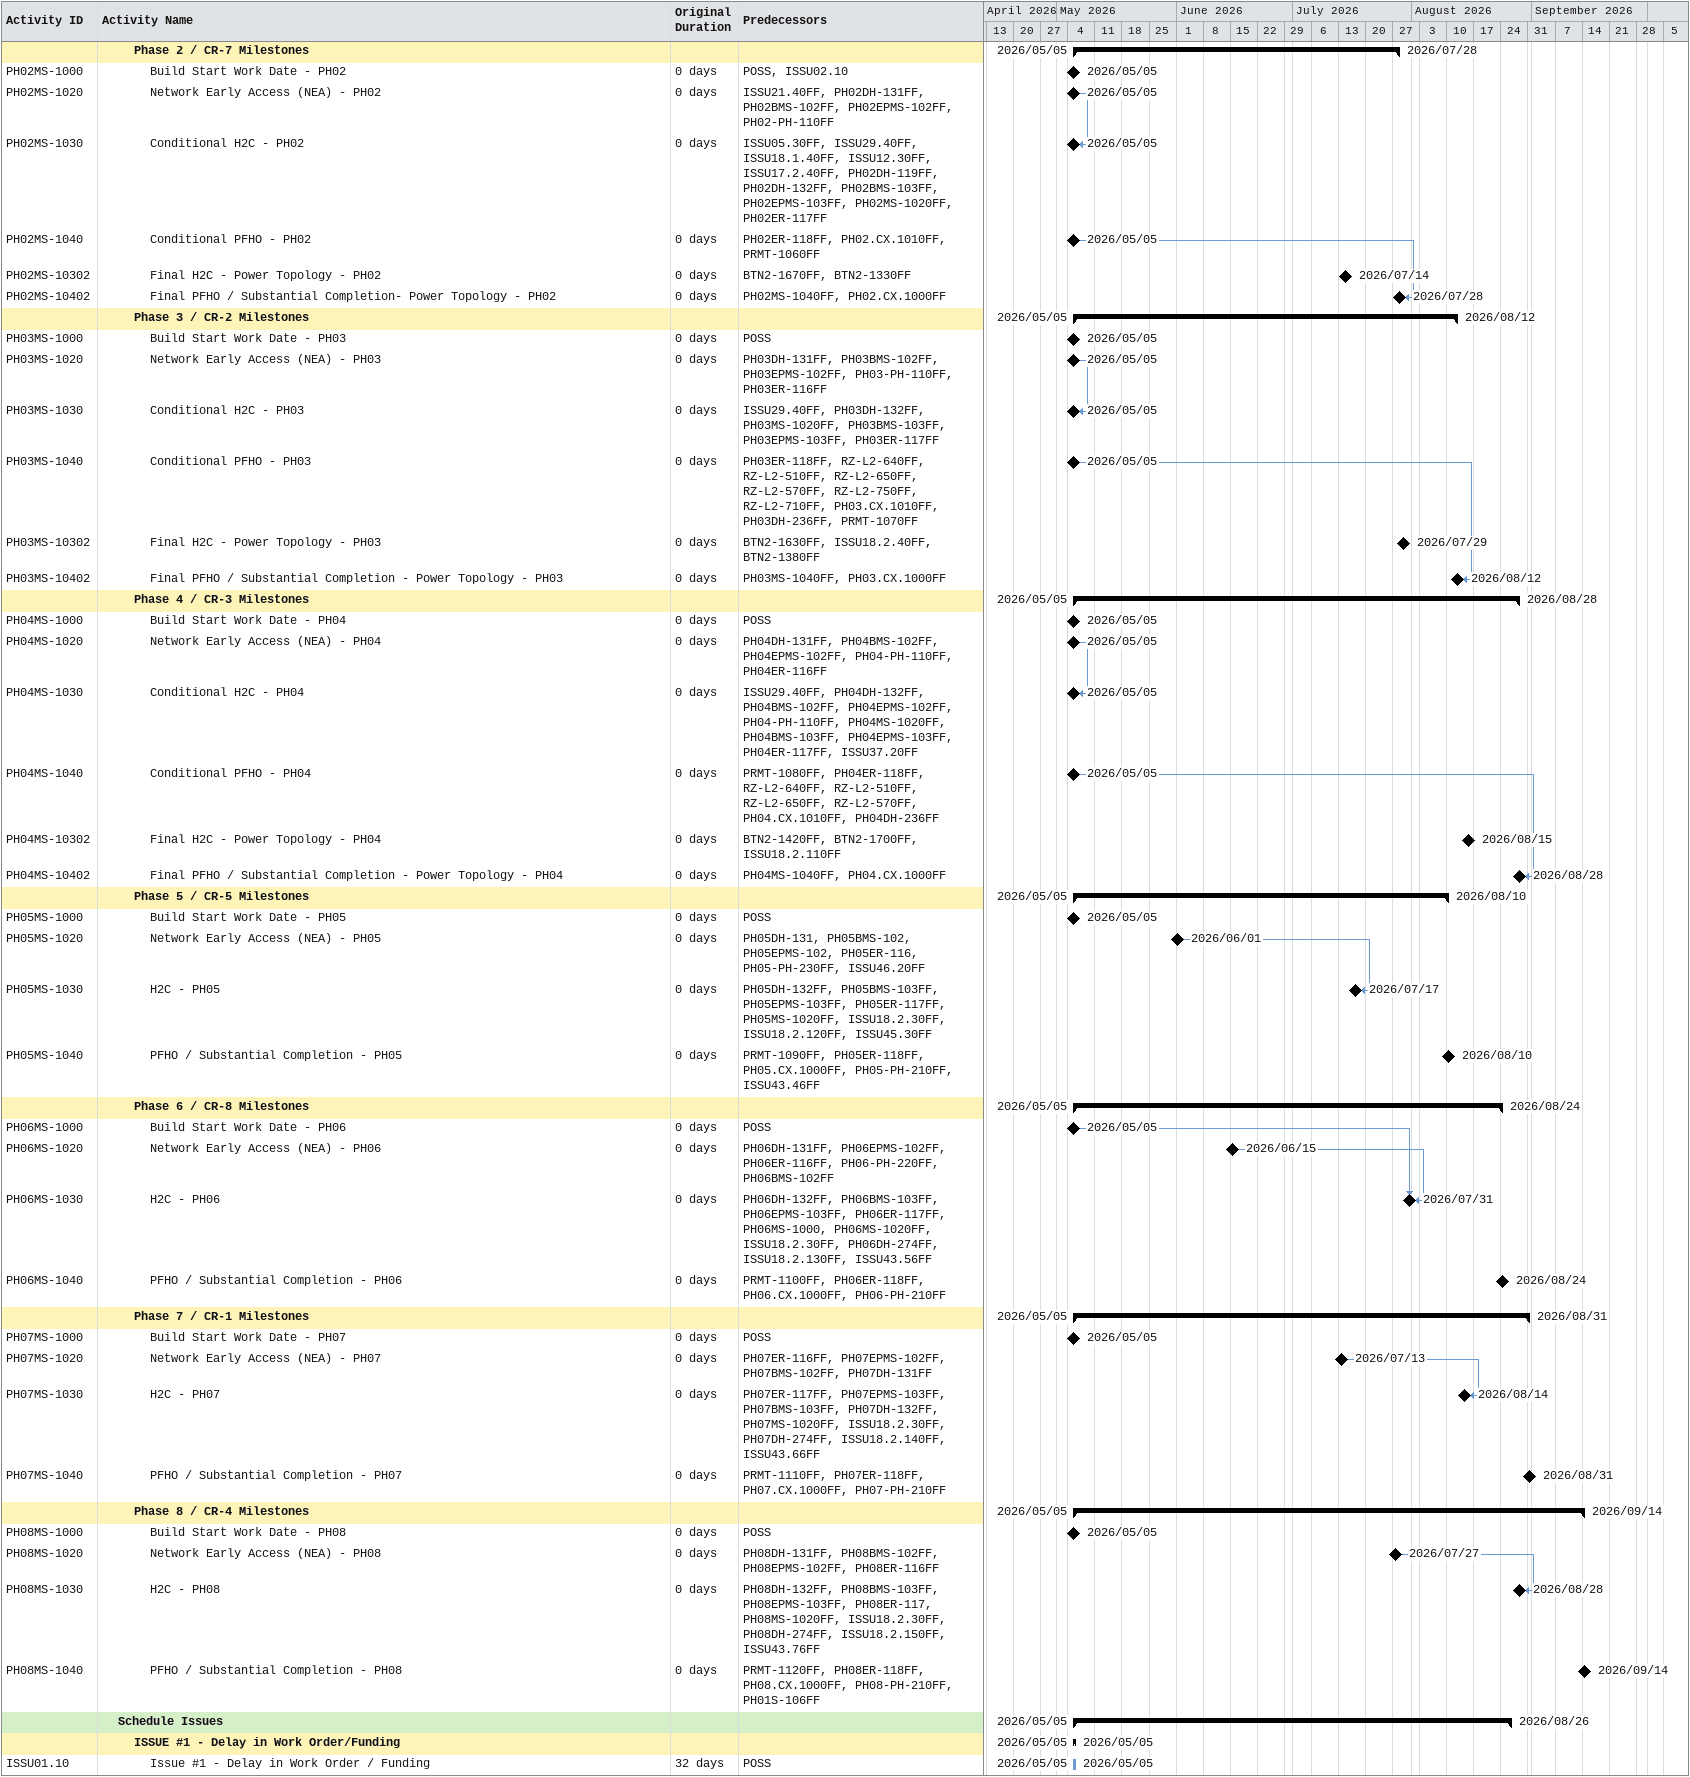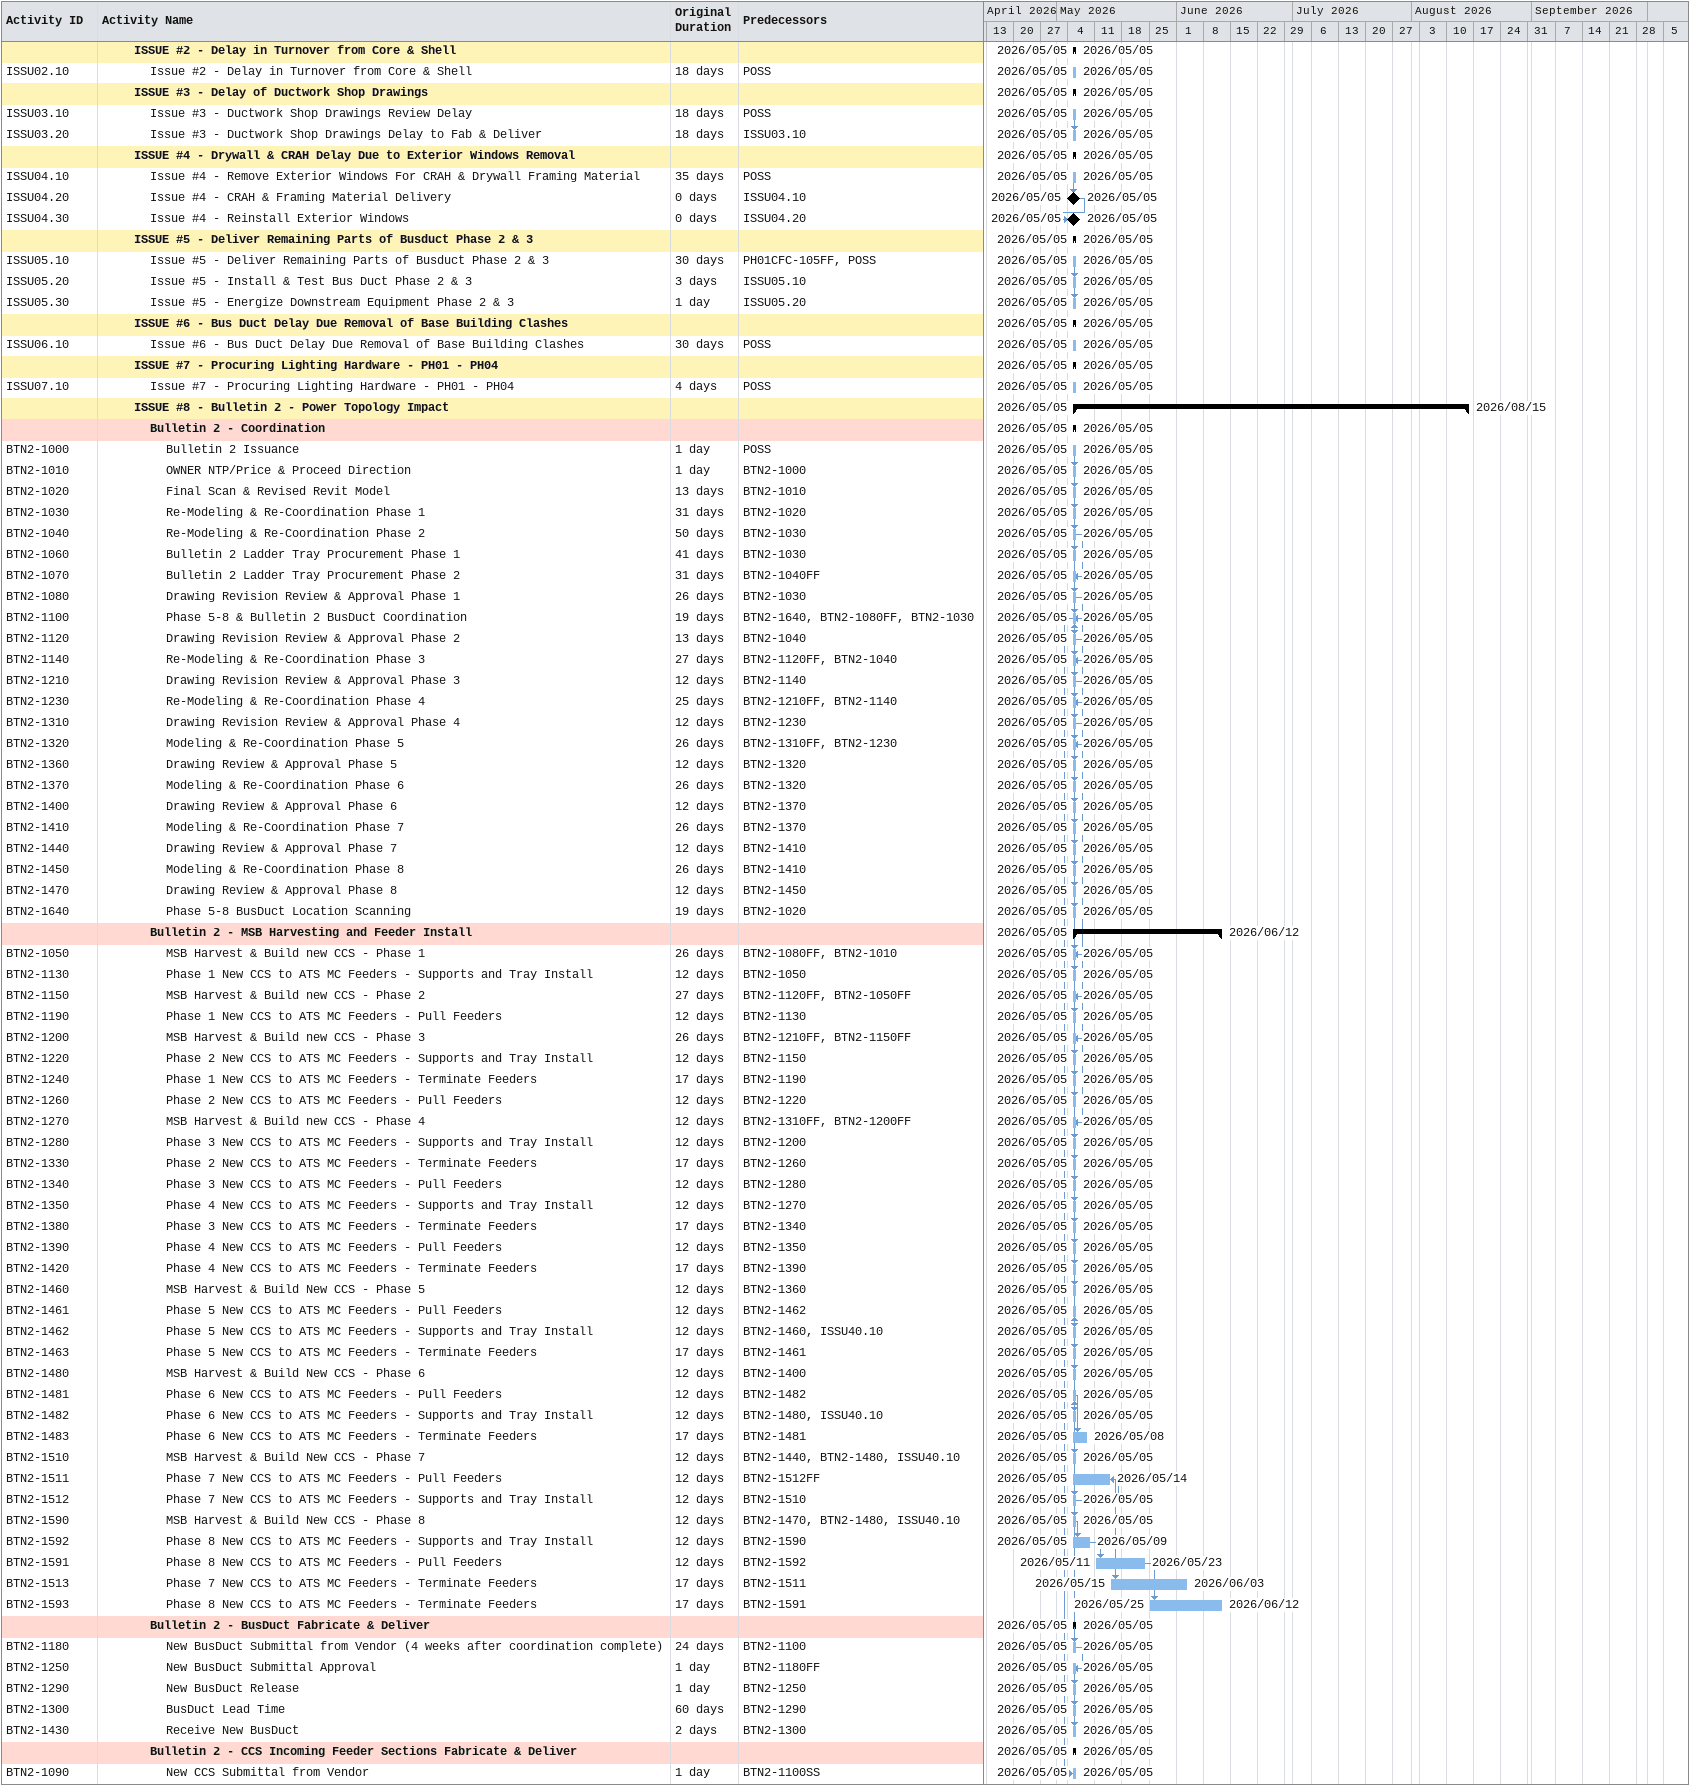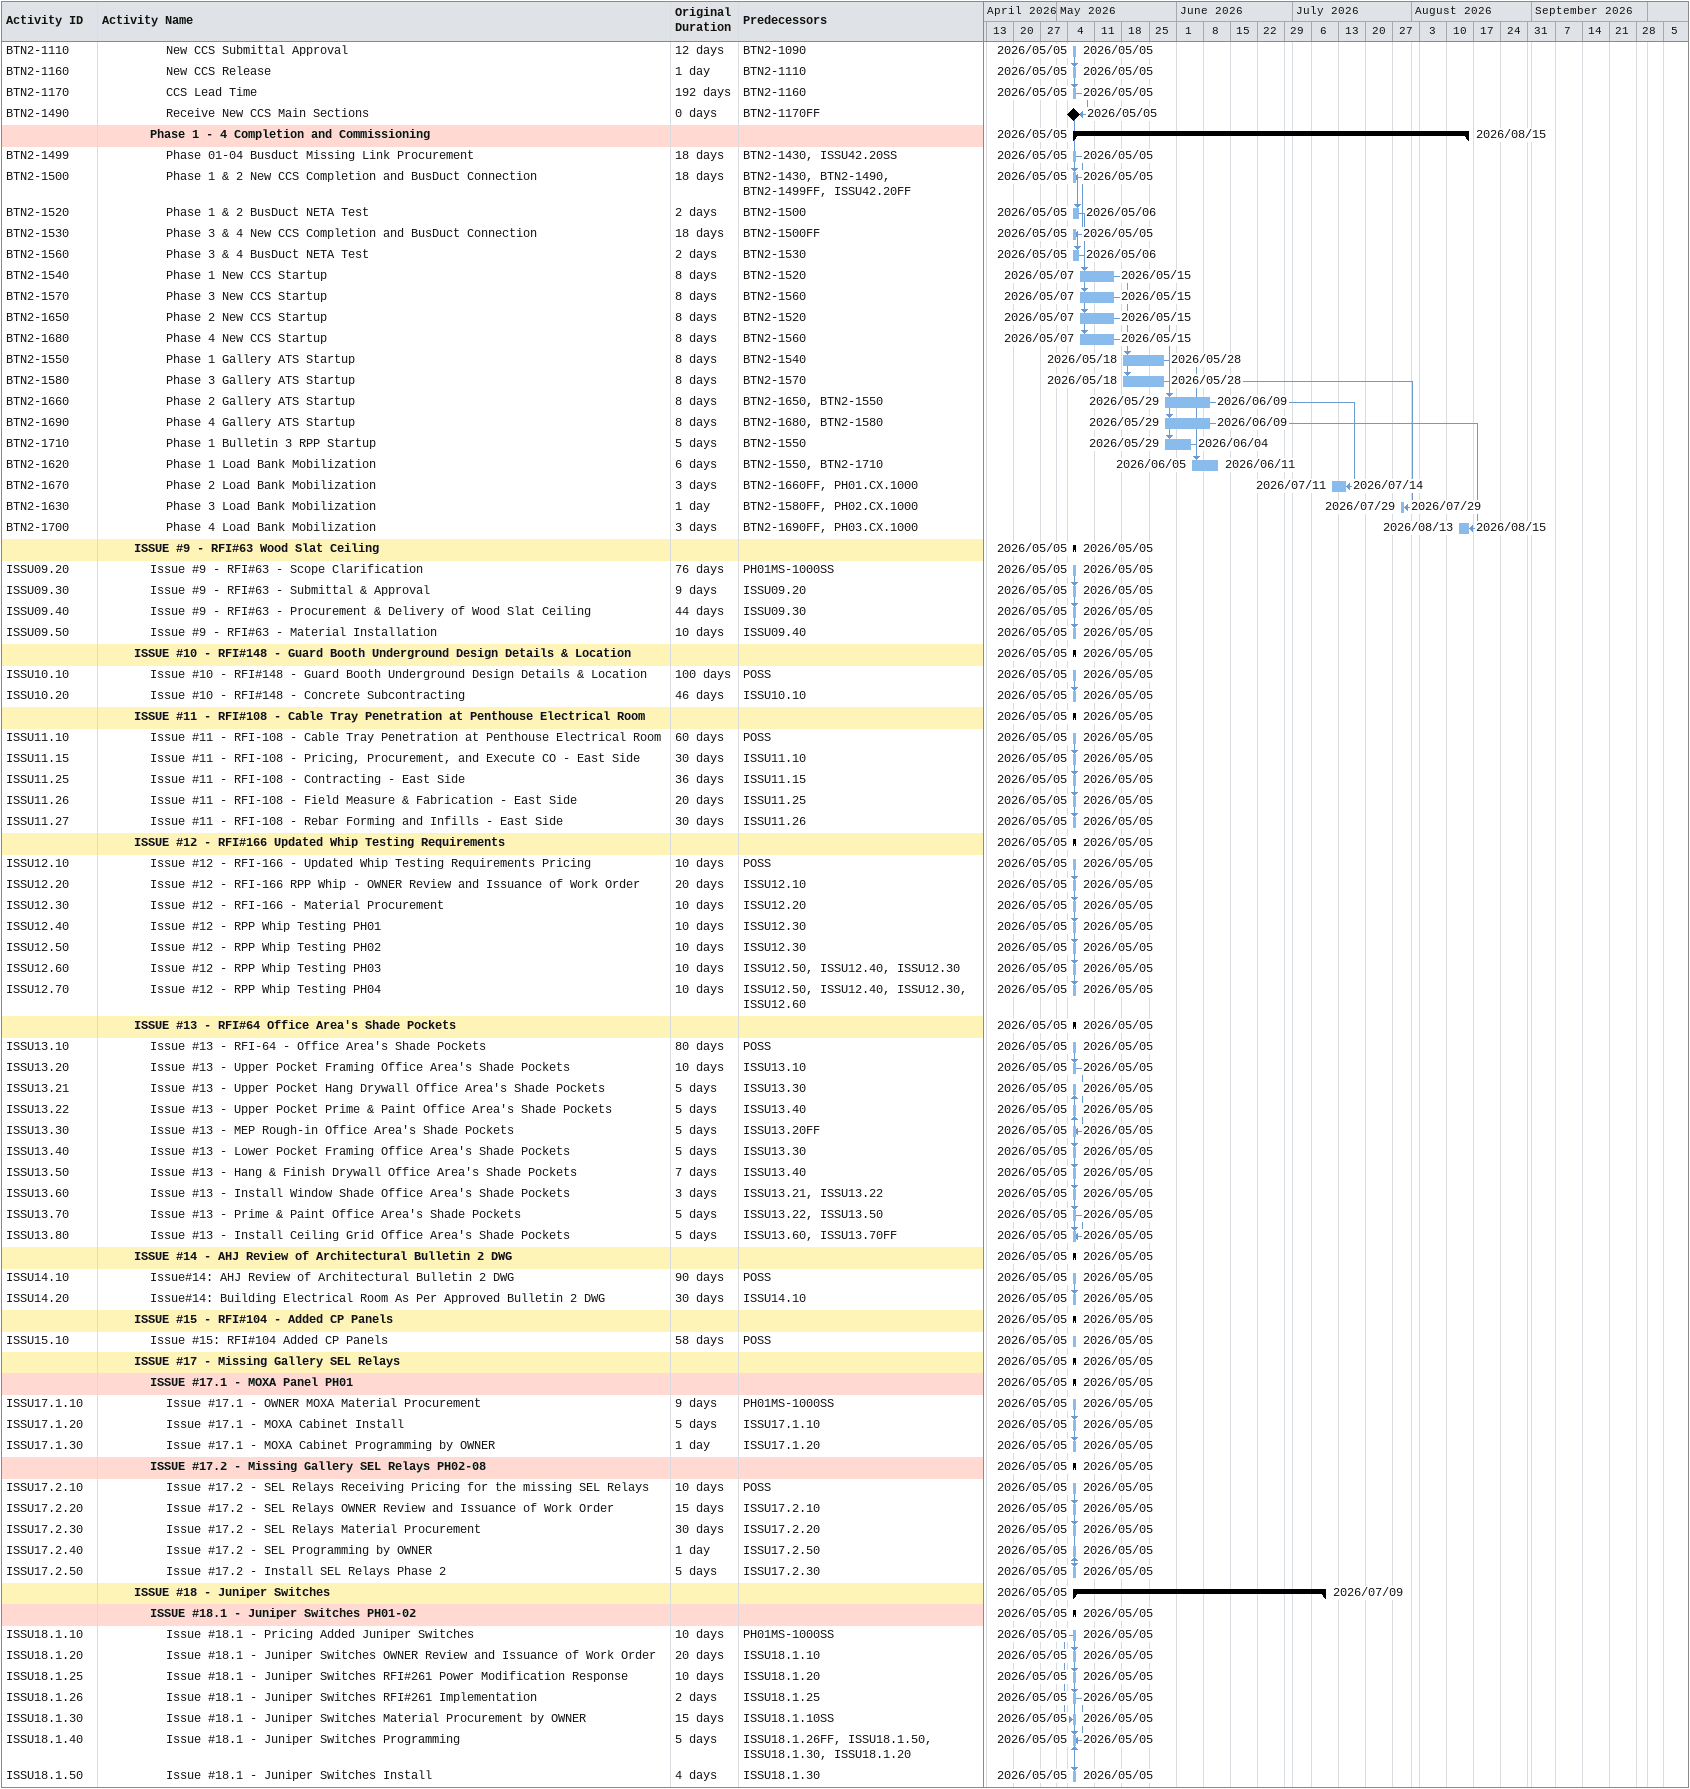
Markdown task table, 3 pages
| ID | Level | Task | Original duration | Start | Finish | Predecessors |
|---|---|---|---|---|---|---|
|  | 3 | **Phase 2 / CR-7 Milestones** |  | 2026-05-05 | 2026-07-28 |  |
| PH02MS-1000 | 4 | Build Start Work Date - PH02 | 0d | 2026-05-05 | 2026-05-05 | POSS, ISSU02.10 |
| PH02MS-1020 | 4 | Network Early Access (NEA) - PH02 | 0d | 2026-05-05 | 2026-05-05 | ISSU21.40FF, PH02DH-131FF, PH02BMS-102FF, PH02EPMS-102FF, PH02-PH-110FF |
| PH02MS-1030 | 4 | Conditional H2C - PH02 | 0d | 2026-05-05 | 2026-05-05 | ISSU05.30FF, ISSU29.40FF, ISSU18.1.40FF, ISSU12.30FF, ISSU17.2.40FF, PH02DH-119FF, PH02DH-132FF, PH02BMS-103FF, PH02EPMS-103FF, PH02MS-1020FF, PH02ER-117FF |
| PH02MS-1040 | 4 | Conditional PFHO - PH02 | 0d | 2026-05-05 | 2026-05-05 | PH02ER-118FF, PH02.CX.1010FF, PRMT-1060FF |
| PH02MS-10302 | 4 | Final H2C - Power Topology - PH02 | 0d | 2026-07-14 | 2026-07-14 | BTN2-1670FF, BTN2-1330FF |
| PH02MS-10402 | 4 | Final PFHO / Substantial Completion- Power Topology - PH02 | 0d | 2026-07-28 | 2026-07-28 | PH02MS-1040FF, PH02.CX.1000FF |
|  | 3 | **Phase 3 / CR-2 Milestones** |  | 2026-05-05 | 2026-08-12 |  |
| PH03MS-1000 | 4 | Build Start Work Date - PH03 | 0d | 2026-05-05 | 2026-05-05 | POSS |
| PH03MS-1020 | 4 | Network Early Access (NEA) - PH03 | 0d | 2026-05-05 | 2026-05-05 | PH03DH-131FF, PH03BMS-102FF, PH03EPMS-102FF, PH03-PH-110FF, PH03ER-116FF |
| PH03MS-1030 | 4 | Conditional H2C - PH03 | 0d | 2026-05-05 | 2026-05-05 | ISSU29.40FF, PH03DH-132FF, PH03MS-1020FF, PH03BMS-103FF, PH03EPMS-103FF, PH03ER-117FF |
| PH03MS-1040 | 4 | Conditional PFHO - PH03 | 0d | 2026-05-05 | 2026-05-05 | PH03ER-118FF, RZ-L2-640FF, RZ-L2-510FF, RZ-L2-650FF, RZ-L2-570FF, RZ-L2-750FF, RZ-L2-710FF, PH03.CX.1010FF, PH03DH-236FF, PRMT-1070FF |
| PH03MS-10302 | 4 | Final H2C - Power Topology - PH03 | 0d | 2026-07-29 | 2026-07-29 | BTN2-1630FF, ISSU18.2.40FF, BTN2-1380FF |
| PH03MS-10402 | 4 | Final PFHO / Substantial Completion - Power Topology - PH03 | 0d | 2026-08-12 | 2026-08-12 | PH03MS-1040FF, PH03.CX.1000FF |
|  | 3 | **Phase 4 / CR-3 Milestones** |  | 2026-05-05 | 2026-08-28 |  |
| PH04MS-1000 | 4 | Build Start Work Date - PH04 | 0d | 2026-05-05 | 2026-05-05 | POSS |
| PH04MS-1020 | 4 | Network Early Access (NEA) - PH04 | 0d | 2026-05-05 | 2026-05-05 | PH04DH-131FF, PH04BMS-102FF, PH04EPMS-102FF, PH04-PH-110FF, PH04ER-116FF |
| PH04MS-1030 | 4 | Conditional H2C - PH04 | 0d | 2026-05-05 | 2026-05-05 | ISSU29.40FF, PH04DH-132FF, PH04BMS-102FF, PH04EPMS-102FF, PH04-PH-110FF, PH04MS-1020FF, PH04BMS-103FF, PH04EPMS-103FF, PH04ER-117FF, ISSU37.20FF |
| PH04MS-1040 | 4 | Conditional PFHO - PH04 | 0d | 2026-05-05 | 2026-05-05 | PRMT-1080FF, PH04ER-118FF, RZ-L2-640FF, RZ-L2-510FF, RZ-L2-650FF, RZ-L2-570FF, PH04.CX.1010FF, PH04DH-236FF |
| PH04MS-10302 | 4 | Final H2C - Power Topology - PH04 | 0d | 2026-08-15 | 2026-08-15 | BTN2-1420FF, BTN2-1700FF, ISSU18.2.110FF |
| PH04MS-10402 | 4 | Final PFHO / Substantial Completion - Power Topology - PH04 | 0d | 2026-08-28 | 2026-08-28 | PH04MS-1040FF, PH04.CX.1000FF |
|  | 3 | **Phase 5 / CR-5 Milestones** |  | 2026-05-05 | 2026-08-10 |  |
| PH05MS-1000 | 4 | Build Start Work Date - PH05 | 0d | 2026-05-05 | 2026-05-05 | POSS |
| PH05MS-1020 | 4 | Network Early Access (NEA) - PH05 | 0d | 2026-06-01 | 2026-06-01 | PH05DH-131, PH05BMS-102, PH05EPMS-102, PH05ER-116, PH05-PH-230FF, ISSU46.20FF |
| PH05MS-1030 | 4 | H2C - PH05 | 0d | 2026-07-17 | 2026-07-17 | PH05DH-132FF, PH05BMS-103FF, PH05EPMS-103FF, PH05ER-117FF, PH05MS-1020FF, ISSU18.2.30FF, ISSU18.2.120FF, ISSU45.30FF |
| PH05MS-1040 | 4 | PFHO / Substantial Completion - PH05 | 0d | 2026-08-10 | 2026-08-10 | PRMT-1090FF, PH05ER-118FF, PH05.CX.1000FF, PH05-PH-210FF, ISSU43.46FF |
|  | 3 | **Phase 6 / CR-8 Milestones** |  | 2026-05-05 | 2026-08-24 |  |
| PH06MS-1000 | 4 | Build Start Work Date - PH06 | 0d | 2026-05-05 | 2026-05-05 | POSS |
| PH06MS-1020 | 4 | Network Early Access (NEA) - PH06 | 0d | 2026-06-15 | 2026-06-15 | PH06DH-131FF, PH06EPMS-102FF, PH06ER-116FF, PH06-PH-220FF, PH06BMS-102FF |
| PH06MS-1030 | 4 | H2C - PH06 | 0d | 2026-07-31 | 2026-07-31 | PH06DH-132FF, PH06BMS-103FF, PH06EPMS-103FF, PH06ER-117FF, PH06MS-1000, PH06MS-1020FF, ISSU18.2.30FF, PH06DH-274FF, ISSU18.2.130FF, ISSU43.56FF |
| PH06MS-1040 | 4 | PFHO / Substantial Completion - PH06 | 0d | 2026-08-24 | 2026-08-24 | PRMT-1100FF, PH06ER-118FF, PH06.CX.1000FF, PH06-PH-210FF |
|  | 3 | **Phase 7 / CR-1 Milestones** |  | 2026-05-05 | 2026-08-31 |  |
| PH07MS-1000 | 4 | Build Start Work Date - PH07 | 0d | 2026-05-05 | 2026-05-05 | POSS |
| PH07MS-1020 | 4 | Network Early Access (NEA) - PH07 | 0d | 2026-07-13 | 2026-07-13 | PH07ER-116FF, PH07EPMS-102FF, PH07BMS-102FF, PH07DH-131FF |
| PH07MS-1030 | 4 | H2C - PH07 | 0d | 2026-08-14 | 2026-08-14 | PH07ER-117FF, PH07EPMS-103FF, PH07BMS-103FF, PH07DH-132FF, PH07MS-1020FF, ISSU18.2.30FF, PH07DH-274FF, ISSU18.2.140FF, ISSU43.66FF |
| PH07MS-1040 | 4 | PFHO / Substantial Completion - PH07 | 0d | 2026-08-31 | 2026-08-31 | PRMT-1110FF, PH07ER-118FF, PH07.CX.1000FF, PH07-PH-210FF |
|  | 3 | **Phase 8 / CR-4 Milestones** |  | 2026-05-05 | 2026-09-14 |  |
| PH08MS-1000 | 4 | Build Start Work Date - PH08 | 0d | 2026-05-05 | 2026-05-05 | POSS |
| PH08MS-1020 | 4 | Network Early Access (NEA) - PH08 | 0d | 2026-07-27 | 2026-07-27 | PH08DH-131FF, PH08BMS-102FF, PH08EPMS-102FF, PH08ER-116FF |
| PH08MS-1030 | 4 | H2C - PH08 | 0d | 2026-08-28 | 2026-08-28 | PH08DH-132FF, PH08BMS-103FF, PH08EPMS-103FF, PH08ER-117, PH08MS-1020FF, ISSU18.2.30FF, PH08DH-274FF, ISSU18.2.150FF, ISSU43.76FF |
| PH08MS-1040 | 4 | PFHO / Substantial Completion - PH08 | 0d | 2026-09-14 | 2026-09-14 | PRMT-1120FF, PH08ER-118FF, PH08.CX.1000FF, PH08-PH-210FF, PH01S-106FF |
|  | 2 | **Schedule Issues** |  | 2026-05-05 | 2026-08-26 |  |
|  | 3 | **ISSUE #1 - Delay in Work Order/Funding** |  | 2026-05-05 | 2026-05-05 |  |
| ISSU01.10 | 4 | Issue #1 - Delay in Work Order / Funding | 32d | 2026-05-05 | 2026-05-05 | POSS |
|  | 3 | **ISSUE #2 - Delay in Turnover from Core & Shell** |  | 2026-05-05 | 2026-05-05 |  |
| ISSU02.10 | 4 | Issue #2 - Delay in Turnover from Core & Shell | 18d | 2026-05-05 | 2026-05-05 | POSS |
|  | 3 | **ISSUE #3 - Delay of Ductwork Shop Drawings** |  | 2026-05-05 | 2026-05-05 |  |
| ISSU03.10 | 4 | Issue #3 - Ductwork Shop Drawings Review Delay | 18d | 2026-05-05 | 2026-05-05 | POSS |
| ISSU03.20 | 4 | Issue #3 - Ductwork Shop Drawings Delay to Fab & Deliver | 18d | 2026-05-05 | 2026-05-05 | ISSU03.10 |
|  | 3 | **ISSUE #4 - Drywall & CRAH Delay Due to Exterior Windows Removal** |  | 2026-05-05 | 2026-05-05 |  |
| ISSU04.10 | 4 | Issue #4 - Remove Exterior Windows For CRAH & Drywall Framing Material | 35d | 2026-05-05 | 2026-05-05 | POSS |
| ISSU04.20 | 4 | Issue #4 - CRAH & Framing Material Delivery | 0d | 2026-05-05 | 2026-05-05 | ISSU04.10 |
| ISSU04.30 | 4 | Issue #4 - Reinstall Exterior Windows | 0d | 2026-05-05 | 2026-05-05 | ISSU04.20 |
|  | 3 | **ISSUE #5 - Deliver Remaining Parts of Busduct Phase 2 & 3** |  | 2026-05-05 | 2026-05-05 |  |
| ISSU05.10 | 4 | Issue #5 - Deliver Remaining Parts of Busduct Phase 2 & 3 | 30d | 2026-05-05 | 2026-05-05 | PH01CFC-105FF, POSS |
| ISSU05.20 | 4 | Issue #5 - Install & Test Bus Duct Phase 2 & 3 | 3d | 2026-05-05 | 2026-05-05 | ISSU05.10 |
| ISSU05.30 | 4 | Issue #5 - Energize Downstream Equipment Phase 2 & 3 | 1d | 2026-05-05 | 2026-05-05 | ISSU05.20 |
|  | 3 | **ISSUE #6 - Bus Duct Delay Due Removal of Base Building Clashes** |  | 2026-05-05 | 2026-05-05 |  |
| ISSU06.10 | 4 | Issue #6 - Bus Duct Delay Due Removal of Base Building Clashes | 30d | 2026-05-05 | 2026-05-05 | POSS |
|  | 3 | **ISSUE #7 - Procuring Lighting Hardware - PH01 - PH04** |  | 2026-05-05 | 2026-05-05 |  |
| ISSU07.10 | 4 | Issue #7 - Procuring Lighting Hardware - PH01 - PH04 | 4d | 2026-05-05 | 2026-05-05 | POSS |
|  | 3 | **ISSUE #8 - Bulletin 2 - Power Topology Impact** |  | 2026-05-05 | 2026-08-15 |  |
|  | 4 | **Bulletin 2 - Coordination** |  | 2026-05-05 | 2026-05-05 |  |
| BTN2-1000 | 5 | Bulletin 2 Issuance | 1d | 2026-05-05 | 2026-05-05 | POSS |
| BTN2-1010 | 5 | OWNER NTP/Price & Proceed Direction | 1d | 2026-05-05 | 2026-05-05 | BTN2-1000 |
| BTN2-1020 | 5 | Final Scan & Revised Revit Model | 13d | 2026-05-05 | 2026-05-05 | BTN2-1010 |
| BTN2-1030 | 5 | Re-Modeling & Re-Coordination Phase 1 | 31d | 2026-05-05 | 2026-05-05 | BTN2-1020 |
| BTN2-1040 | 5 | Re-Modeling & Re-Coordination Phase 2 | 50d | 2026-05-05 | 2026-05-05 | BTN2-1030 |
| BTN2-1060 | 5 | Bulletin 2 Ladder Tray Procurement Phase 1 | 41d | 2026-05-05 | 2026-05-05 | BTN2-1030 |
| BTN2-1070 | 5 | Bulletin 2 Ladder Tray Procurement Phase 2 | 31d | 2026-05-05 | 2026-05-05 | BTN2-1040FF |
| BTN2-1080 | 5 | Drawing Revision Review & Approval Phase 1 | 26d | 2026-05-05 | 2026-05-05 | BTN2-1030 |
| BTN2-1100 | 5 | Phase 5-8 & Bulletin 2 BusDuct Coordination | 19d | 2026-05-05 | 2026-05-05 | BTN2-1640, BTN2-1080FF, BTN2-1030 |
| BTN2-1120 | 5 | Drawing Revision Review & Approval Phase 2 | 13d | 2026-05-05 | 2026-05-05 | BTN2-1040 |
| BTN2-1140 | 5 | Re-Modeling & Re-Coordination Phase 3 | 27d | 2026-05-05 | 2026-05-05 | BTN2-1120FF, BTN2-1040 |
| BTN2-1210 | 5 | Drawing Revision Review & Approval Phase 3 | 12d | 2026-05-05 | 2026-05-05 | BTN2-1140 |
| BTN2-1230 | 5 | Re-Modeling & Re-Coordination Phase 4 | 25d | 2026-05-05 | 2026-05-05 | BTN2-1210FF, BTN2-1140 |
| BTN2-1310 | 5 | Drawing Revision Review & Approval Phase 4 | 12d | 2026-05-05 | 2026-05-05 | BTN2-1230 |
| BTN2-1320 | 5 | Modeling & Re-Coordination Phase 5 | 26d | 2026-05-05 | 2026-05-05 | BTN2-1310FF, BTN2-1230 |
| BTN2-1360 | 5 | Drawing Review & Approval Phase 5 | 12d | 2026-05-05 | 2026-05-05 | BTN2-1320 |
| BTN2-1370 | 5 | Modeling & Re-Coordination Phase 6 | 26d | 2026-05-05 | 2026-05-05 | BTN2-1320 |
| BTN2-1400 | 5 | Drawing Review & Approval Phase 6 | 12d | 2026-05-05 | 2026-05-05 | BTN2-1370 |
| BTN2-1410 | 5 | Modeling & Re-Coordination Phase 7 | 26d | 2026-05-05 | 2026-05-05 | BTN2-1370 |
| BTN2-1440 | 5 | Drawing Review & Approval Phase 7 | 12d | 2026-05-05 | 2026-05-05 | BTN2-1410 |
| BTN2-1450 | 5 | Modeling & Re-Coordination Phase 8 | 26d | 2026-05-05 | 2026-05-05 | BTN2-1410 |
| BTN2-1470 | 5 | Drawing Review & Approval Phase 8 | 12d | 2026-05-05 | 2026-05-05 | BTN2-1450 |
| BTN2-1640 | 5 | Phase 5-8 BusDuct Location Scanning | 19d | 2026-05-05 | 2026-05-05 | BTN2-1020 |
|  | 4 | **Bulletin 2 - MSB Harvesting and Feeder Install** |  | 2026-05-05 | 2026-06-12 |  |
| BTN2-1050 | 5 | MSB Harvest & Build new CCS - Phase 1 | 26d | 2026-05-05 | 2026-05-05 | BTN2-1080FF, BTN2-1010 |
| BTN2-1130 | 5 | Phase 1 New CCS to ATS MC Feeders - Supports and Tray Install | 12d | 2026-05-05 | 2026-05-05 | BTN2-1050 |
| BTN2-1150 | 5 | MSB Harvest & Build new CCS - Phase 2 | 27d | 2026-05-05 | 2026-05-05 | BTN2-1120FF, BTN2-1050FF |
| BTN2-1190 | 5 | Phase 1 New CCS to ATS MC Feeders - Pull Feeders | 12d | 2026-05-05 | 2026-05-05 | BTN2-1130 |
| BTN2-1200 | 5 | MSB Harvest & Build new CCS - Phase 3 | 26d | 2026-05-05 | 2026-05-05 | BTN2-1210FF, BTN2-1150FF |
| BTN2-1220 | 5 | Phase 2 New CCS to ATS MC Feeders - Supports and Tray Install | 12d | 2026-05-05 | 2026-05-05 | BTN2-1150 |
| BTN2-1240 | 5 | Phase 1 New CCS to ATS MC Feeders - Terminate Feeders | 17d | 2026-05-05 | 2026-05-05 | BTN2-1190 |
| BTN2-1260 | 5 | Phase 2 New CCS to ATS MC Feeders - Pull Feeders | 12d | 2026-05-05 | 2026-05-05 | BTN2-1220 |
| BTN2-1270 | 5 | MSB Harvest & Build new CCS - Phase 4 | 12d | 2026-05-05 | 2026-05-05 | BTN2-1310FF, BTN2-1200FF |
| BTN2-1280 | 5 | Phase 3 New CCS to ATS MC Feeders - Supports and Tray Install | 12d | 2026-05-05 | 2026-05-05 | BTN2-1200 |
| BTN2-1330 | 5 | Phase 2 New CCS to ATS MC Feeders - Terminate Feeders | 17d | 2026-05-05 | 2026-05-05 | BTN2-1260 |
| BTN2-1340 | 5 | Phase 3 New CCS to ATS MC Feeders - Pull Feeders | 12d | 2026-05-05 | 2026-05-05 | BTN2-1280 |
| BTN2-1350 | 5 | Phase 4 New CCS to ATS MC Feeders - Supports and Tray Install | 12d | 2026-05-05 | 2026-05-05 | BTN2-1270 |
| BTN2-1380 | 5 | Phase 3 New CCS to ATS MC Feeders - Terminate Feeders | 17d | 2026-05-05 | 2026-05-05 | BTN2-1340 |
| BTN2-1390 | 5 | Phase 4 New CCS to ATS MC Feeders - Pull Feeders | 12d | 2026-05-05 | 2026-05-05 | BTN2-1350 |
| BTN2-1420 | 5 | Phase 4 New CCS to ATS MC Feeders - Terminate Feeders | 17d | 2026-05-05 | 2026-05-05 | BTN2-1390 |
| BTN2-1460 | 5 | MSB Harvest & Build New CCS - Phase 5 | 12d | 2026-05-05 | 2026-05-05 | BTN2-1360 |
| BTN2-1461 | 5 | Phase 5 New CCS to ATS MC Feeders - Pull Feeders | 12d | 2026-05-05 | 2026-05-05 | BTN2-1462 |
| BTN2-1462 | 5 | Phase 5 New CCS to ATS MC Feeders - Supports and Tray Install | 12d | 2026-05-05 | 2026-05-05 | BTN2-1460, ISSU40.10 |
| BTN2-1463 | 5 | Phase 5 New CCS to ATS MC Feeders - Terminate Feeders | 17d | 2026-05-05 | 2026-05-05 | BTN2-1461 |
| BTN2-1480 | 5 | MSB Harvest & Build New CCS - Phase 6 | 12d | 2026-05-05 | 2026-05-05 | BTN2-1400 |
| BTN2-1481 | 5 | Phase 6 New CCS to ATS MC Feeders - Pull Feeders | 12d | 2026-05-05 | 2026-05-05 | BTN2-1482 |
| BTN2-1482 | 5 | Phase 6 New CCS to ATS MC Feeders - Supports and Tray Install | 12d | 2026-05-05 | 2026-05-05 | BTN2-1480, ISSU40.10 |
| BTN2-1483 | 5 | Phase 6 New CCS to ATS MC Feeders - Terminate Feeders | 17d | 2026-05-05 | 2026-05-08 | BTN2-1481 |
| BTN2-1510 | 5 | MSB Harvest & Build New CCS - Phase 7 | 12d | 2026-05-05 | 2026-05-05 | BTN2-1440, BTN2-1480, ISSU40.10 |
| BTN2-1511 | 5 | Phase 7 New CCS to ATS MC Feeders - Pull Feeders | 12d | 2026-05-05 | 2026-05-14 | BTN2-1512FF |
| BTN2-1512 | 5 | Phase 7 New CCS to ATS MC Feeders - Supports and Tray Install | 12d | 2026-05-05 | 2026-05-05 | BTN2-1510 |
| BTN2-1590 | 5 | MSB Harvest & Build New CCS - Phase 8 | 12d | 2026-05-05 | 2026-05-05 | BTN2-1470, BTN2-1480, ISSU40.10 |
| BTN2-1592 | 5 | Phase 8 New CCS to ATS MC Feeders - Supports and Tray Install | 12d | 2026-05-05 | 2026-05-09 | BTN2-1590 |
| BTN2-1591 | 5 | Phase 8 New CCS to ATS MC Feeders - Pull Feeders | 12d | 2026-05-11 | 2026-05-23 | BTN2-1592 |
| BTN2-1513 | 5 | Phase 7 New CCS to ATS MC Feeders - Terminate Feeders | 17d | 2026-05-15 | 2026-06-03 | BTN2-1511 |
| BTN2-1593 | 5 | Phase 8 New CCS to ATS MC Feeders - Terminate Feeders | 17d | 2026-05-25 | 2026-06-12 | BTN2-1591 |
|  | 4 | **Bulletin 2 - BusDuct Fabricate & Deliver** |  | 2026-05-05 | 2026-05-05 |  |
| BTN2-1180 | 5 | New BusDuct Submittal from Vendor (4 weeks after coordination complete) | 24d | 2026-05-05 | 2026-05-05 | BTN2-1100 |
| BTN2-1250 | 5 | New BusDuct Submittal Approval | 1d | 2026-05-05 | 2026-05-05 | BTN2-1180FF |
| BTN2-1290 | 5 | New BusDuct Release | 1d | 2026-05-05 | 2026-05-05 | BTN2-1250 |
| BTN2-1300 | 5 | BusDuct Lead Time | 60d | 2026-05-05 | 2026-05-05 | BTN2-1290 |
| BTN2-1430 | 5 | Receive New BusDuct | 2d | 2026-05-05 | 2026-05-05 | BTN2-1300 |
|  | 4 | **Bulletin 2 - CCS Incoming Feeder Sections Fabricate & Deliver** |  | 2026-05-05 | 2026-05-05 |  |
| BTN2-1090 | 5 | New CCS Submittal from Vendor | 1d | 2026-05-05 | 2026-05-05 | BTN2-1100SS |
| BTN2-1110 | 5 | New CCS Submittal Approval | 12d | 2026-05-05 | 2026-05-05 | BTN2-1090 |
| BTN2-1160 | 5 | New CCS Release | 1d | 2026-05-05 | 2026-05-05 | BTN2-1110 |
| BTN2-1170 | 5 | CCS Lead Time | 192d | 2026-05-05 | 2026-05-05 | BTN2-1160 |
| BTN2-1490 | 5 | Receive New CCS Main Sections | 0d | 2026-05-05 | 2026-05-05 | BTN2-1170FF |
|  | 4 | **Phase 1 - 4 Completion and Commissioning** |  | 2026-05-05 | 2026-08-15 |  |
| BTN2-1499 | 5 | Phase 01-04 Busduct Missing Link Procurement | 18d | 2026-05-05 | 2026-05-05 | BTN2-1430, ISSU42.20SS |
| BTN2-1500 | 5 | Phase 1 & 2 New CCS Completion and BusDuct Connection | 18d | 2026-05-05 | 2026-05-05 | BTN2-1430, BTN2-1490, BTN2-1499FF, ISSU42.20FF |
| BTN2-1520 | 5 | Phase 1 & 2 BusDuct NETA Test | 2d | 2026-05-05 | 2026-05-06 | BTN2-1500 |
| BTN2-1530 | 5 | Phase 3 & 4 New CCS Completion and BusDuct Connection | 18d | 2026-05-05 | 2026-05-05 | BTN2-1500FF |
| BTN2-1560 | 5 | Phase 3 & 4 BusDuct NETA Test | 2d | 2026-05-05 | 2026-05-06 | BTN2-1530 |
| BTN2-1540 | 5 | Phase 1 New CCS Startup | 8d | 2026-05-07 | 2026-05-15 | BTN2-1520 |
| BTN2-1570 | 5 | Phase 3 New CCS Startup | 8d | 2026-05-07 | 2026-05-15 | BTN2-1560 |
| BTN2-1650 | 5 | Phase 2 New CCS Startup | 8d | 2026-05-07 | 2026-05-15 | BTN2-1520 |
| BTN2-1680 | 5 | Phase 4 New CCS Startup | 8d | 2026-05-07 | 2026-05-15 | BTN2-1560 |
| BTN2-1550 | 5 | Phase 1 Gallery ATS Startup | 8d | 2026-05-18 | 2026-05-28 | BTN2-1540 |
| BTN2-1580 | 5 | Phase 3 Gallery ATS Startup | 8d | 2026-05-18 | 2026-05-28 | BTN2-1570 |
| BTN2-1660 | 5 | Phase 2 Gallery ATS Startup | 8d | 2026-05-29 | 2026-06-09 | BTN2-1650, BTN2-1550 |
| BTN2-1690 | 5 | Phase 4 Gallery ATS Startup | 8d | 2026-05-29 | 2026-06-09 | BTN2-1680, BTN2-1580 |
| BTN2-1710 | 5 | Phase 1 Bulletin 3 RPP Startup | 5d | 2026-05-29 | 2026-06-04 | BTN2-1550 |
| BTN2-1620 | 5 | Phase 1 Load Bank Mobilization | 6d | 2026-06-05 | 2026-06-11 | BTN2-1550, BTN2-1710 |
| BTN2-1670 | 5 | Phase 2 Load Bank Mobilization | 3d | 2026-07-11 | 2026-07-14 | BTN2-1660FF, PH01.CX.1000 |
| BTN2-1630 | 5 | Phase 3 Load Bank Mobilization | 1d | 2026-07-29 | 2026-07-29 | BTN2-1580FF, PH02.CX.1000 |
| BTN2-1700 | 5 | Phase 4 Load Bank Mobilization | 3d | 2026-08-13 | 2026-08-15 | BTN2-1690FF, PH03.CX.1000 |
|  | 3 | **ISSUE #9 - RFI#63 Wood Slat Ceiling** |  | 2026-05-05 | 2026-05-05 |  |
| ISSU09.20 | 4 | Issue #9 - RFI#63 - Scope Clarification | 76d | 2026-05-05 | 2026-05-05 | PH01MS-1000SS |
| ISSU09.30 | 4 | Issue #9 - RFI#63 - Submittal & Approval | 9d | 2026-05-05 | 2026-05-05 | ISSU09.20 |
| ISSU09.40 | 4 | Issue #9 - RFI#63 - Procurement & Delivery of Wood Slat Ceiling | 44d | 2026-05-05 | 2026-05-05 | ISSU09.30 |
| ISSU09.50 | 4 | Issue #9 - RFI#63 - Material Installation | 10d | 2026-05-05 | 2026-05-05 | ISSU09.40 |
|  | 3 | **ISSUE #10 - RFI#148 - Guard Booth Underground Design Details & Location** |  | 2026-05-05 | 2026-05-05 |  |
| ISSU10.10 | 4 | Issue #10 - RFI#148 - Guard Booth Underground Design Details & Location | 100d | 2026-05-05 | 2026-05-05 | POSS |
| ISSU10.20 | 4 | Issue #10 - RFI#148 - Concrete Subcontracting | 46d | 2026-05-05 | 2026-05-05 | ISSU10.10 |
|  | 3 | **ISSUE #11 - RFI#108 - Cable Tray Penetration at Penthouse Electrical Room** |  | 2026-05-05 | 2026-05-05 |  |
| ISSU11.10 | 4 | Issue #11 - RFI-108 - Cable Tray Penetration at Penthouse Electrical Room | 60d | 2026-05-05 | 2026-05-05 | POSS |
| ISSU11.15 | 4 | Issue #11 - RFI-108 - Pricing, Procurement, and Execute CO - East Side | 30d | 2026-05-05 | 2026-05-05 | ISSU11.10 |
| ISSU11.25 | 4 | Issue #11 - RFI-108 - Contracting - East Side | 36d | 2026-05-05 | 2026-05-05 | ISSU11.15 |
| ISSU11.26 | 4 | Issue #11 - RFI-108 - Field Measure & Fabrication - East Side | 20d | 2026-05-05 | 2026-05-05 | ISSU11.25 |
| ISSU11.27 | 4 | Issue #11 - RFI-108 - Rebar Forming and Infills - East Side | 30d | 2026-05-05 | 2026-05-05 | ISSU11.26 |
|  | 3 | **ISSUE #12 - RFI#166 Updated Whip Testing Requirements** |  | 2026-05-05 | 2026-05-05 |  |
| ISSU12.10 | 4 | Issue #12 - RFI-166 - Updated Whip Testing Requirements Pricing | 10d | 2026-05-05 | 2026-05-05 | POSS |
| ISSU12.20 | 4 | Issue #12 - RFI-166 RPP Whip - OWNER Review and Issuance of Work Order | 20d | 2026-05-05 | 2026-05-05 | ISSU12.10 |
| ISSU12.30 | 4 | Issue #12 - RFI-166 - Material Procurement | 10d | 2026-05-05 | 2026-05-05 | ISSU12.20 |
| ISSU12.40 | 4 | Issue #12 - RPP Whip Testing PH01 | 10d | 2026-05-05 | 2026-05-05 | ISSU12.30 |
| ISSU12.50 | 4 | Issue #12 - RPP Whip Testing PH02 | 10d | 2026-05-05 | 2026-05-05 | ISSU12.30 |
| ISSU12.60 | 4 | Issue #12 - RPP Whip Testing PH03 | 10d | 2026-05-05 | 2026-05-05 | ISSU12.50, ISSU12.40, ISSU12.30 |
| ISSU12.70 | 4 | Issue #12 - RPP Whip Testing PH04 | 10d | 2026-05-05 | 2026-05-05 | ISSU12.50, ISSU12.40, ISSU12.30, ISSU12.60 |
|  | 3 | **ISSUE #13 - RFI#64 Office Area's Shade Pockets** |  | 2026-05-05 | 2026-05-05 |  |
| ISSU13.10 | 4 | Issue #13 - RFI-64 - Office Area's Shade Pockets | 80d | 2026-05-05 | 2026-05-05 | POSS |
| ISSU13.20 | 4 | Issue #13 - Upper Pocket Framing Office Area's Shade Pockets | 10d | 2026-05-05 | 2026-05-05 | ISSU13.10 |
| ISSU13.21 | 4 | Issue #13 - Upper Pocket Hang Drywall Office Area's Shade Pockets | 5d | 2026-05-05 | 2026-05-05 | ISSU13.30 |
| ISSU13.22 | 4 | Issue #13 - Upper Pocket Prime & Paint Office Area's Shade Pockets | 5d | 2026-05-05 | 2026-05-05 | ISSU13.40 |
| ISSU13.30 | 4 | Issue #13 - MEP Rough-in Office Area's Shade Pockets | 5d | 2026-05-05 | 2026-05-05 | ISSU13.20FF |
| ISSU13.40 | 4 | Issue #13 - Lower Pocket Framing Office Area's Shade Pockets | 5d | 2026-05-05 | 2026-05-05 | ISSU13.30 |
| ISSU13.50 | 4 | Issue #13 - Hang & Finish Drywall Office Area's Shade Pockets | 7d | 2026-05-05 | 2026-05-05 | ISSU13.40 |
| ISSU13.60 | 4 | Issue #13 - Install Window Shade Office Area's Shade Pockets | 3d | 2026-05-05 | 2026-05-05 | ISSU13.21, ISSU13.22 |
| ISSU13.70 | 4 | Issue #13 - Prime & Paint Office Area's Shade Pockets | 5d | 2026-05-05 | 2026-05-05 | ISSU13.22, ISSU13.50 |
| ISSU13.80 | 4 | Issue #13 - Install Ceiling Grid Office Area's Shade Pockets | 5d | 2026-05-05 | 2026-05-05 | ISSU13.60, ISSU13.70FF |
|  | 3 | **ISSUE #14 - AHJ Review of Architectural Bulletin 2 DWG** |  | 2026-05-05 | 2026-05-05 |  |
| ISSU14.10 | 4 | Issue#14: AHJ Review of Architectural Bulletin 2 DWG | 90d | 2026-05-05 | 2026-05-05 | POSS |
| ISSU14.20 | 4 | Issue#14: Building Electrical Room As Per Approved Bulletin 2 DWG | 30d | 2026-05-05 | 2026-05-05 | ISSU14.10 |
|  | 3 | **ISSUE #15 - RFI#104 - Added CP Panels** |  | 2026-05-05 | 2026-05-05 |  |
| ISSU15.10 | 4 | Issue #15: RFI#104 Added CP Panels | 58d | 2026-05-05 | 2026-05-05 | POSS |
|  | 3 | **ISSUE #17 - Missing Gallery SEL Relays** |  | 2026-05-05 | 2026-05-05 |  |
|  | 4 | **ISSUE #17.1 - MOXA Panel PH01** |  | 2026-05-05 | 2026-05-05 |  |
| ISSU17.1.10 | 5 | Issue #17.1 - OWNER MOXA Material Procurement | 9d | 2026-05-05 | 2026-05-05 | PH01MS-1000SS |
| ISSU17.1.20 | 5 | Issue #17.1 - MOXA Cabinet Install | 5d | 2026-05-05 | 2026-05-05 | ISSU17.1.10 |
| ISSU17.1.30 | 5 | Issue #17.1 - MOXA Cabinet Programming by OWNER | 1d | 2026-05-05 | 2026-05-05 | ISSU17.1.20 |
|  | 4 | **ISSUE #17.2 - Missing Gallery SEL Relays PH02-08** |  | 2026-05-05 | 2026-05-05 |  |
| ISSU17.2.10 | 5 | Issue #17.2 - SEL Relays Receiving Pricing for the missing SEL Relays | 10d | 2026-05-05 | 2026-05-05 | POSS |
| ISSU17.2.20 | 5 | Issue #17.2 - SEL Relays OWNER Review and Issuance of Work Order | 15d | 2026-05-05 | 2026-05-05 | ISSU17.2.10 |
| ISSU17.2.30 | 5 | Issue #17.2 - SEL Relays Material Procurement | 30d | 2026-05-05 | 2026-05-05 | ISSU17.2.20 |
| ISSU17.2.40 | 5 | Issue #17.2 - SEL Programming by OWNER | 1d | 2026-05-05 | 2026-05-05 | ISSU17.2.50 |
| ISSU17.2.50 | 5 | Issue #17.2 - Install SEL Relays Phase 2 | 5d | 2026-05-05 | 2026-05-05 | ISSU17.2.30 |
|  | 3 | **ISSUE #18 - Juniper Switches** |  | 2026-05-05 | 2026-07-09 |  |
|  | 4 | **ISSUE #18.1 - Juniper Switches PH01-02** |  | 2026-05-05 | 2026-05-05 |  |
| ISSU18.1.10 | 5 | Issue #18.1 - Pricing Added Juniper Switches | 10d | 2026-05-05 | 2026-05-05 | PH01MS-1000SS |
| ISSU18.1.20 | 5 | Issue #18.1 - Juniper Switches OWNER Review and Issuance of Work Order | 20d | 2026-05-05 | 2026-05-05 | ISSU18.1.10 |
| ISSU18.1.25 | 5 | Issue #18.1 - Juniper Switches RFI#261 Power Modification Response | 10d | 2026-05-05 | 2026-05-05 | ISSU18.1.20 |
| ISSU18.1.26 | 5 | Issue #18.1 - Juniper Switches RFI#261 Implementation | 2d | 2026-05-05 | 2026-05-05 | ISSU18.1.25 |
| ISSU18.1.30 | 5 | Issue #18.1 - Juniper Switches Material Procurement by OWNER | 15d | 2026-05-05 | 2026-05-05 | ISSU18.1.10SS |
| ISSU18.1.40 | 5 | Issue #18.1 - Juniper Switches Programming | 5d | 2026-05-05 | 2026-05-05 | ISSU18.1.26FF, ISSU18.1.50, ISSU18.1.30, ISSU18.1.20 |
| ISSU18.1.50 | 5 | Issue #18.1 - Juniper Switches Install | 4d | 2026-05-05 | 2026-05-05 | ISSU18.1.30 |
